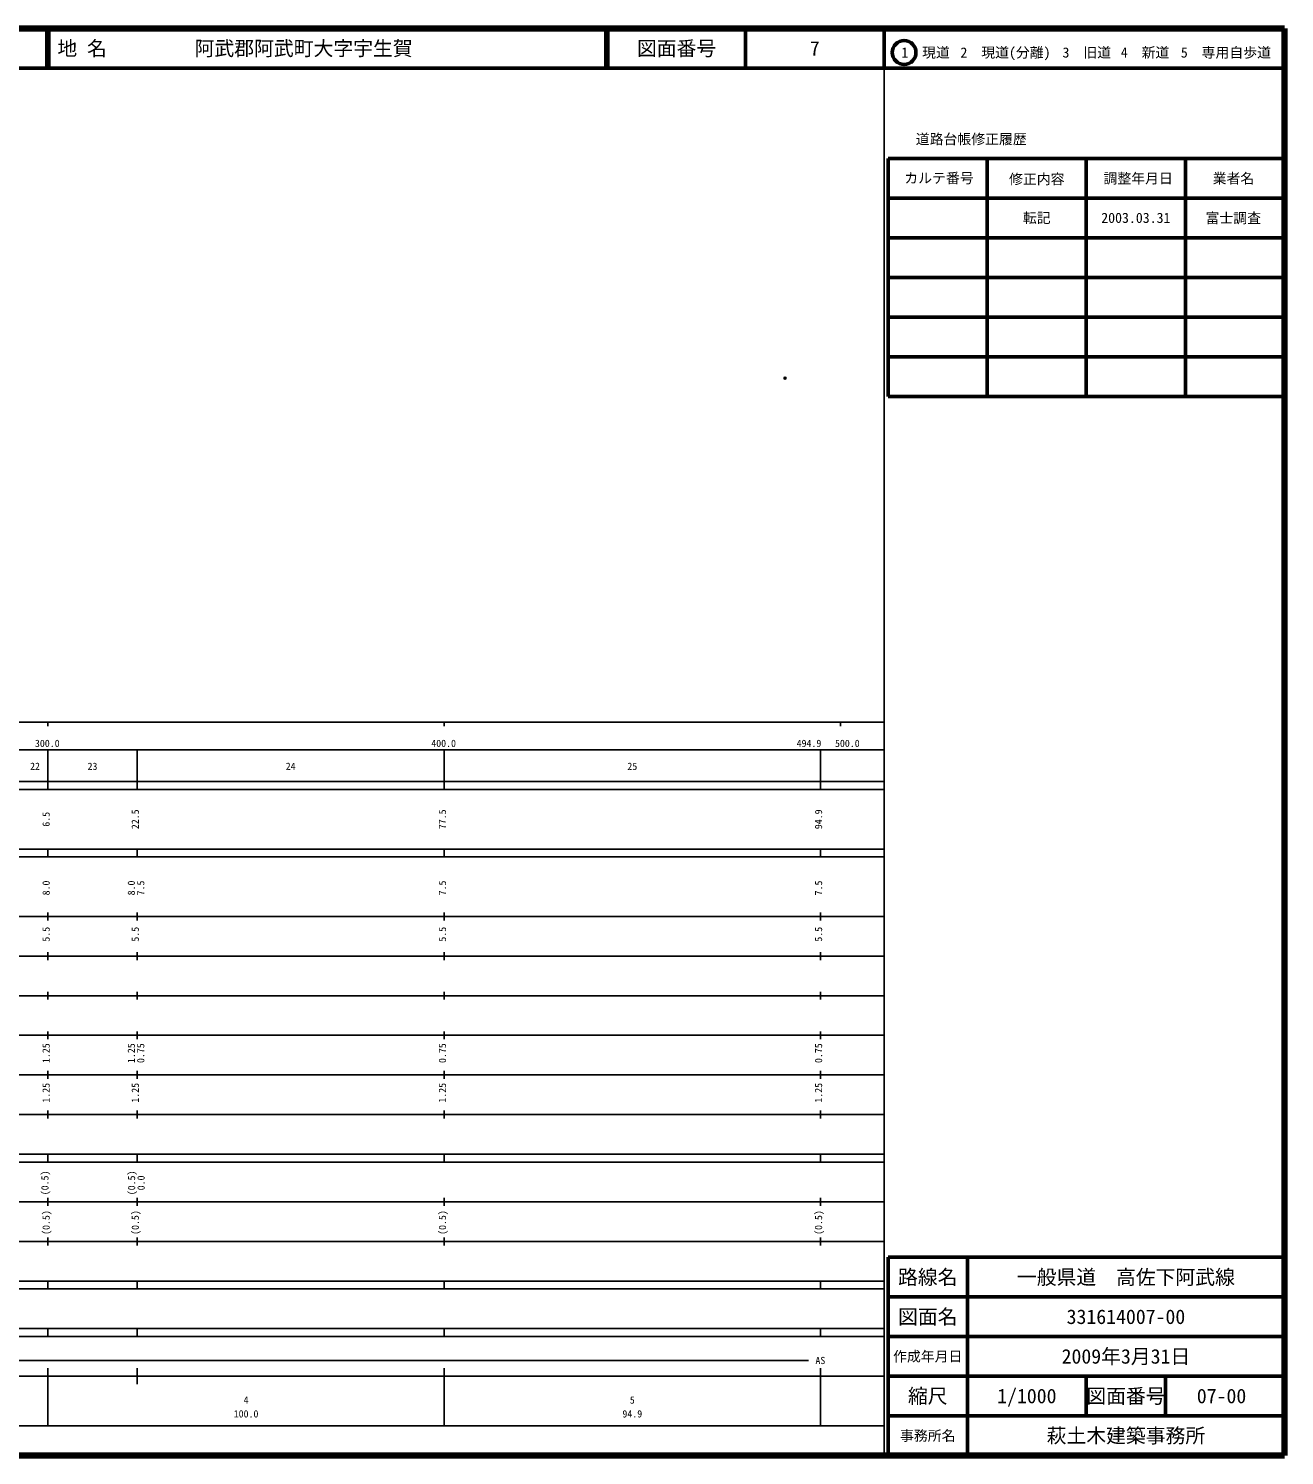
# Model space of a CAD drawing. Units: millimetres on the paper. Extents: x 40 to 680, y 20 to 380.
# Drawn here: x 363.1 to 680, y 20 to 380 of the extents above; entities that cross this region are included whole.
import ezdxf
from ezdxf.enums import TextEntityAlignment as Align

# ---------------------------------------------------------------- set-up
doc = ezdxf.new("R2010")
doc.units = ezdxf.units.MM
doc.header["$PDMODE"] = 32
doc.header["$PDSIZE"] = 0.5
doc.layers.add('M-OTRS', color=6, linetype='Continuous')
doc.layers.add('M-TTL-TXT', color=7, linetype='Continuous')
for name, color, linetype, lineweight in [('M-TTL', 2, 'Continuous', 140), ('M-TTL-BAND', 7, 'Continuous', 25), ('M-TTL-FRAM', 2, 'Continuous', 50), ('M-TTL-LINE', 7, 'Continuous', 50)]:
    doc.layers.add(name, color=color, linetype=linetype, lineweight=lineweight)
doc.styles.add('ＭＳ ゴシック', font='')
doc.styles.get('ＭＳ ゴシック').set_extended_font_data('MS Gothic')

msp = doc.modelspace()

# ---------------------------------------------------------------- linework, layer by layer
at = {"layer": 'M-OTRS'}
msp.add_point((553.984, 291.788), dxfattribs=at)
at = {"layer": 'M-TTL'}
for p, q in [((680, 380), (40, 380)), ((680, 20), (680, 380)), ((40, 20), (680, 20))]:
    msp.add_line(p, q, dxfattribs=at)
at = {"layer": 'M-TTL-BAND'}
for p, q in [((579, 20), (579, 370)), ((40, 205), (579, 205)), ((368, 205), (368, 204)), ((468, 205), (468, 204)), ((568, 205), (568, 204)), ((68, 198), (579, 198)), ((368, 188), (368, 198)), ((390.5, 188), (390.5, 198)), ((468, 188), (468, 198)), ((562.9, 188), (562.9, 198)), ((40, 190), (579, 190)), ((40, 188), (579, 188)), ((40, 173), (579, 173)), ((368, 171), (368, 173)), ((390.5, 171), (390.5, 173)), ((468, 171), (468, 173)), ((562.9, 171), (562.9, 173)), ((40, 171), (579, 171)), ((40, 156), (579, 156)), ((368, 155), (368, 157)), ((390.5, 155), (390.5, 157)), ((468, 155), (468, 157)), ((562.9, 155), (562.9, 157)), ((46, 146), (579, 146)), ((368, 145), (368, 147)), ((390.5, 145), (390.5, 147)), ((468, 145), (468, 147)), ((562.9, 145), (562.9, 147)), ((368, 135), (368, 137)), ((390.5, 135), (390.5, 137)), ((468, 135), (468, 137)), ((562.9, 135), (562.9, 137)), ((52, 136), (579, 136)), ((46, 126), (579, 126)), ((368, 125), (368, 127)), ((390.5, 125), (390.5, 127)), ((468, 125), (468, 127)), ((562.9, 125), (562.9, 127)), ((52, 116), (579, 116)), ((368, 115), (368, 117)), ((390.5, 115), (390.5, 117)), ((468, 115), (468, 117)), ((562.9, 115), (562.9, 117)), ((46, 106), (579, 106)), ((368, 105), (368, 107)), ((390.5, 105), (390.5, 107)), ((468, 105), (468, 107)), ((562.9, 105), (562.9, 107)), ((40, 96), (579, 96)), ((40, 94), (579, 94)), ((368, 94), (368, 96)), ((390.5, 94), (390.5, 96)), ((468, 94), (468, 96)), ((562.9, 94), (562.9, 96)), ((49, 84), (579, 84)), ((368, 83), (368, 85)), ((390.5, 83), (390.5, 85)), ((468, 83), (468, 85)), ((562.9, 83), (562.9, 85)), ((40, 74), (579, 74)), ((368, 73), (368, 75)), ((390.5, 73), (390.5, 75)), ((468, 73), (468, 75)), ((562.9, 73), (562.9, 75)), ((40, 64), (579, 64)), ((40, 62), (579, 62)), ((368, 62), (368, 64)), ((390.5, 62), (390.5, 64)), ((468, 62), (468, 64)), ((562.9, 62), (562.9, 64)), ((40, 52), (579, 52)), ((368, 50), (368, 52)), ((390.5, 50), (390.5, 52)), ((468, 50), (468, 52)), ((562.9, 50), (562.9, 52)), ((40, 50), (579, 50)), ((71, 44), (559.9, 44)), ((40, 40), (579, 40)), ((368, 27.5), (368, 42)), ((390.5, 38), (390.5, 42)), ((468, 27.5), (468, 42)), ((562.9, 27.5), (562.9, 42)), ((68, 27.5), (579, 27.5))]:
    msp.add_line(p, q, dxfattribs=at)
at = {"layer": 'M-TTL-FRAM'}
for p, q in [((580, 347.197), (580, 287.197)), ((580, 347.197), (680, 347.197)), ((580, 287.197), (680, 287.197)), ((680, 70), (580, 70)), ((580, 70), (580, 20))]:
    msp.add_line(p, q, dxfattribs=at)
at = {"layer": 'M-TTL-LINE'}
for p, q in [((367.75, 380), (367.75, 370)), ((368.25, 380), (368.25, 370)), ((508.747, 380), (508.747, 370)), ((509.247, 380), (509.247, 370)), ((543.997, 380), (543.997, 370)), ((579, 380), (579, 370)), ((40, 370), (680, 370)), ((605, 347.197), (605, 287.197)), ((630, 347.197), (630, 287.197)), ((655, 347.197), (655, 287.197)), ((580, 337.197), (680, 337.197)), ((580, 327.197), (680, 327.197)), ((580, 317.197), (680, 317.197)), ((580, 307.197), (680, 307.197)), ((580, 297.197), (680, 297.197)), ((600, 70), (600, 20)), ((680, 60), (580, 60)), ((680, 50), (580, 50)), ((680, 40), (580, 40)), ((630, 40), (630, 30)), ((650, 40), (650, 30)), ((680, 30), (580, 30))]:
    msp.add_line(p, q, dxfattribs=at)
msp.add_circle((584.031, 373.958), 3, dxfattribs=at)

# ---------------------------------------------------------------- texts
at = {"layer": 'M-TTL-BAND', "style": 'ＭＳ ゴシック'}
for s, p in [('300.0', (367.844, 198.195)), ('400.0', (467.844, 198.195)), ('494.9', (560.031, 198.195)), ('500.0', (569.706, 198.195)), ('22', (364.75, 192.405)), ('23', (379.25, 192.405)), ('24', (429.25, 192.405)), ('25', (515.45, 192.405)), ('AS', (562.9, 42.5)), ('4', (418, 32.523)), ('5', (515.45, 32.523)), ('100.0', (418, 29.033)), ('94.9', (515.45, 29.033))]:
    msp.add_text(s, height=1.833, dxfattribs=at).set_placement(p, align=Align.BOTTOM_CENTER)
for s, p in [('6.5', (369, 180.5)), ('22.5', (391.5, 180.5)), ('77.5', (469, 180.5)), ('94.9', (563.9, 180.5)), ('8.0', (369, 163.174)), ('8.0', (390.5, 163.174)), ('7.5', (392.87, 163.174)), ('7.5', (469, 163.174)), ('7.5', (563.9, 163.174)), ('5.5', (369, 151.5)), ('5.5', (391.5, 151.5)), ('5.5', (469, 151.5)), ('5.5', (563.9, 151.5)), ('1.25', (369, 121.5)), ('1.25', (390.5, 121.5)), ('0.75', (392.87, 121.5)), ('0.75', (469, 121.5)), ('0.75', (563.9, 121.5)), ('1.25', (369, 111.5)), ('1.25', (391.5, 111.5)), ('1.25', (469, 111.5)), ('1.25', (563.9, 111.5)), ('(0.5)', (368.702, 88.764)), ('(0.5)', (390.564, 88.764)), ('0.0', (392.956, 88.764)), ('(0.5)', (369, 78.764)), ('(0.5)', (391.5, 78.764)), ('(0.5)', (469, 78.764)), ('(0.5)', (563.9, 78.764))]:
    msp.add_text(s, height=1.833, rotation=90, dxfattribs=at).set_placement(p, align=Align.BOTTOM_CENTER)
at = {"layer": 'M-TTL-TXT', "style": 'ＭＳ ゴシック'}
for s, p in [('地 名', (370.38, 375)), ('阿武郡阿武町大字宇生賀', (405.024, 375))]:
    msp.add_text(s, height=3.666, dxfattribs=at).set_placement(p, align=Align.MIDDLE_LEFT)
for s, height, p in [('図面番号', 3.666, (526.622, 375)), ('7', 3.666, (561.497, 375)), ('1\u3000現道', 2.566, (589.448, 373.958)), ('2\u3000現道(分離)', 2.566, (609.619, 373.958)), ('3\u3000旧道', 2.566, (630.121, 373.958)), ('4\u3000新道', 2.566, (644.824, 373.958)), ('5\u3000専用自歩道', 2.566, (665.228, 373.958)), ('道路台帳修正履歴', 2.566, (600.968, 352.113)), ('カルテ番号', 2.566, (592.839, 342.277)), ('修正内容', 2.566, (617.509, 342.023)), ('調整年月日', 2.566, (643.089, 342.197)), ('業者名', 2.566, (667.134, 342.197)), ('転記', 2.566, (617.5, 332.245)), ('2003.03.31', 2.566, (642.5, 332.245)), ('富士調査', 2.566, (667.077, 332.189)), ('路線名', 3.666, (590, 65)), ('路線名', 3.666, (590, 65)), ('一般県道\u3000高佐下阿武線', 3.666, (640, 65)), ('図面名', 3.666, (590, 55)), ('図面名', 3.666, (590, 55)), ('331614007-00', 3.666, (640, 55)), ('2009年3月31日', 3.666, (640, 45)), ('作成年月日', 2.566, (590, 45)), ('作成年月日', 2.566, (590, 45)), ('縮尺', 3.666, (590, 35)), ('縮尺', 3.666, (590, 35)), ('1/1000', 3.666, (615, 35)), ('図面番号', 3.666, (640, 35)), ('図面番号', 3.666, (640, 35)), ('07-00', 3.666, (664.125, 35)), ('事務所名', 2.566, (590, 25)), ('事務所名', 2.566, (590, 25)), ('萩土木建築事務所', 3.666, (640, 25))]:
    msp.add_text(s, height=height, dxfattribs=at).set_placement(p, align=Align.MIDDLE_CENTER)

doc.saveas('drawing.dxf')
